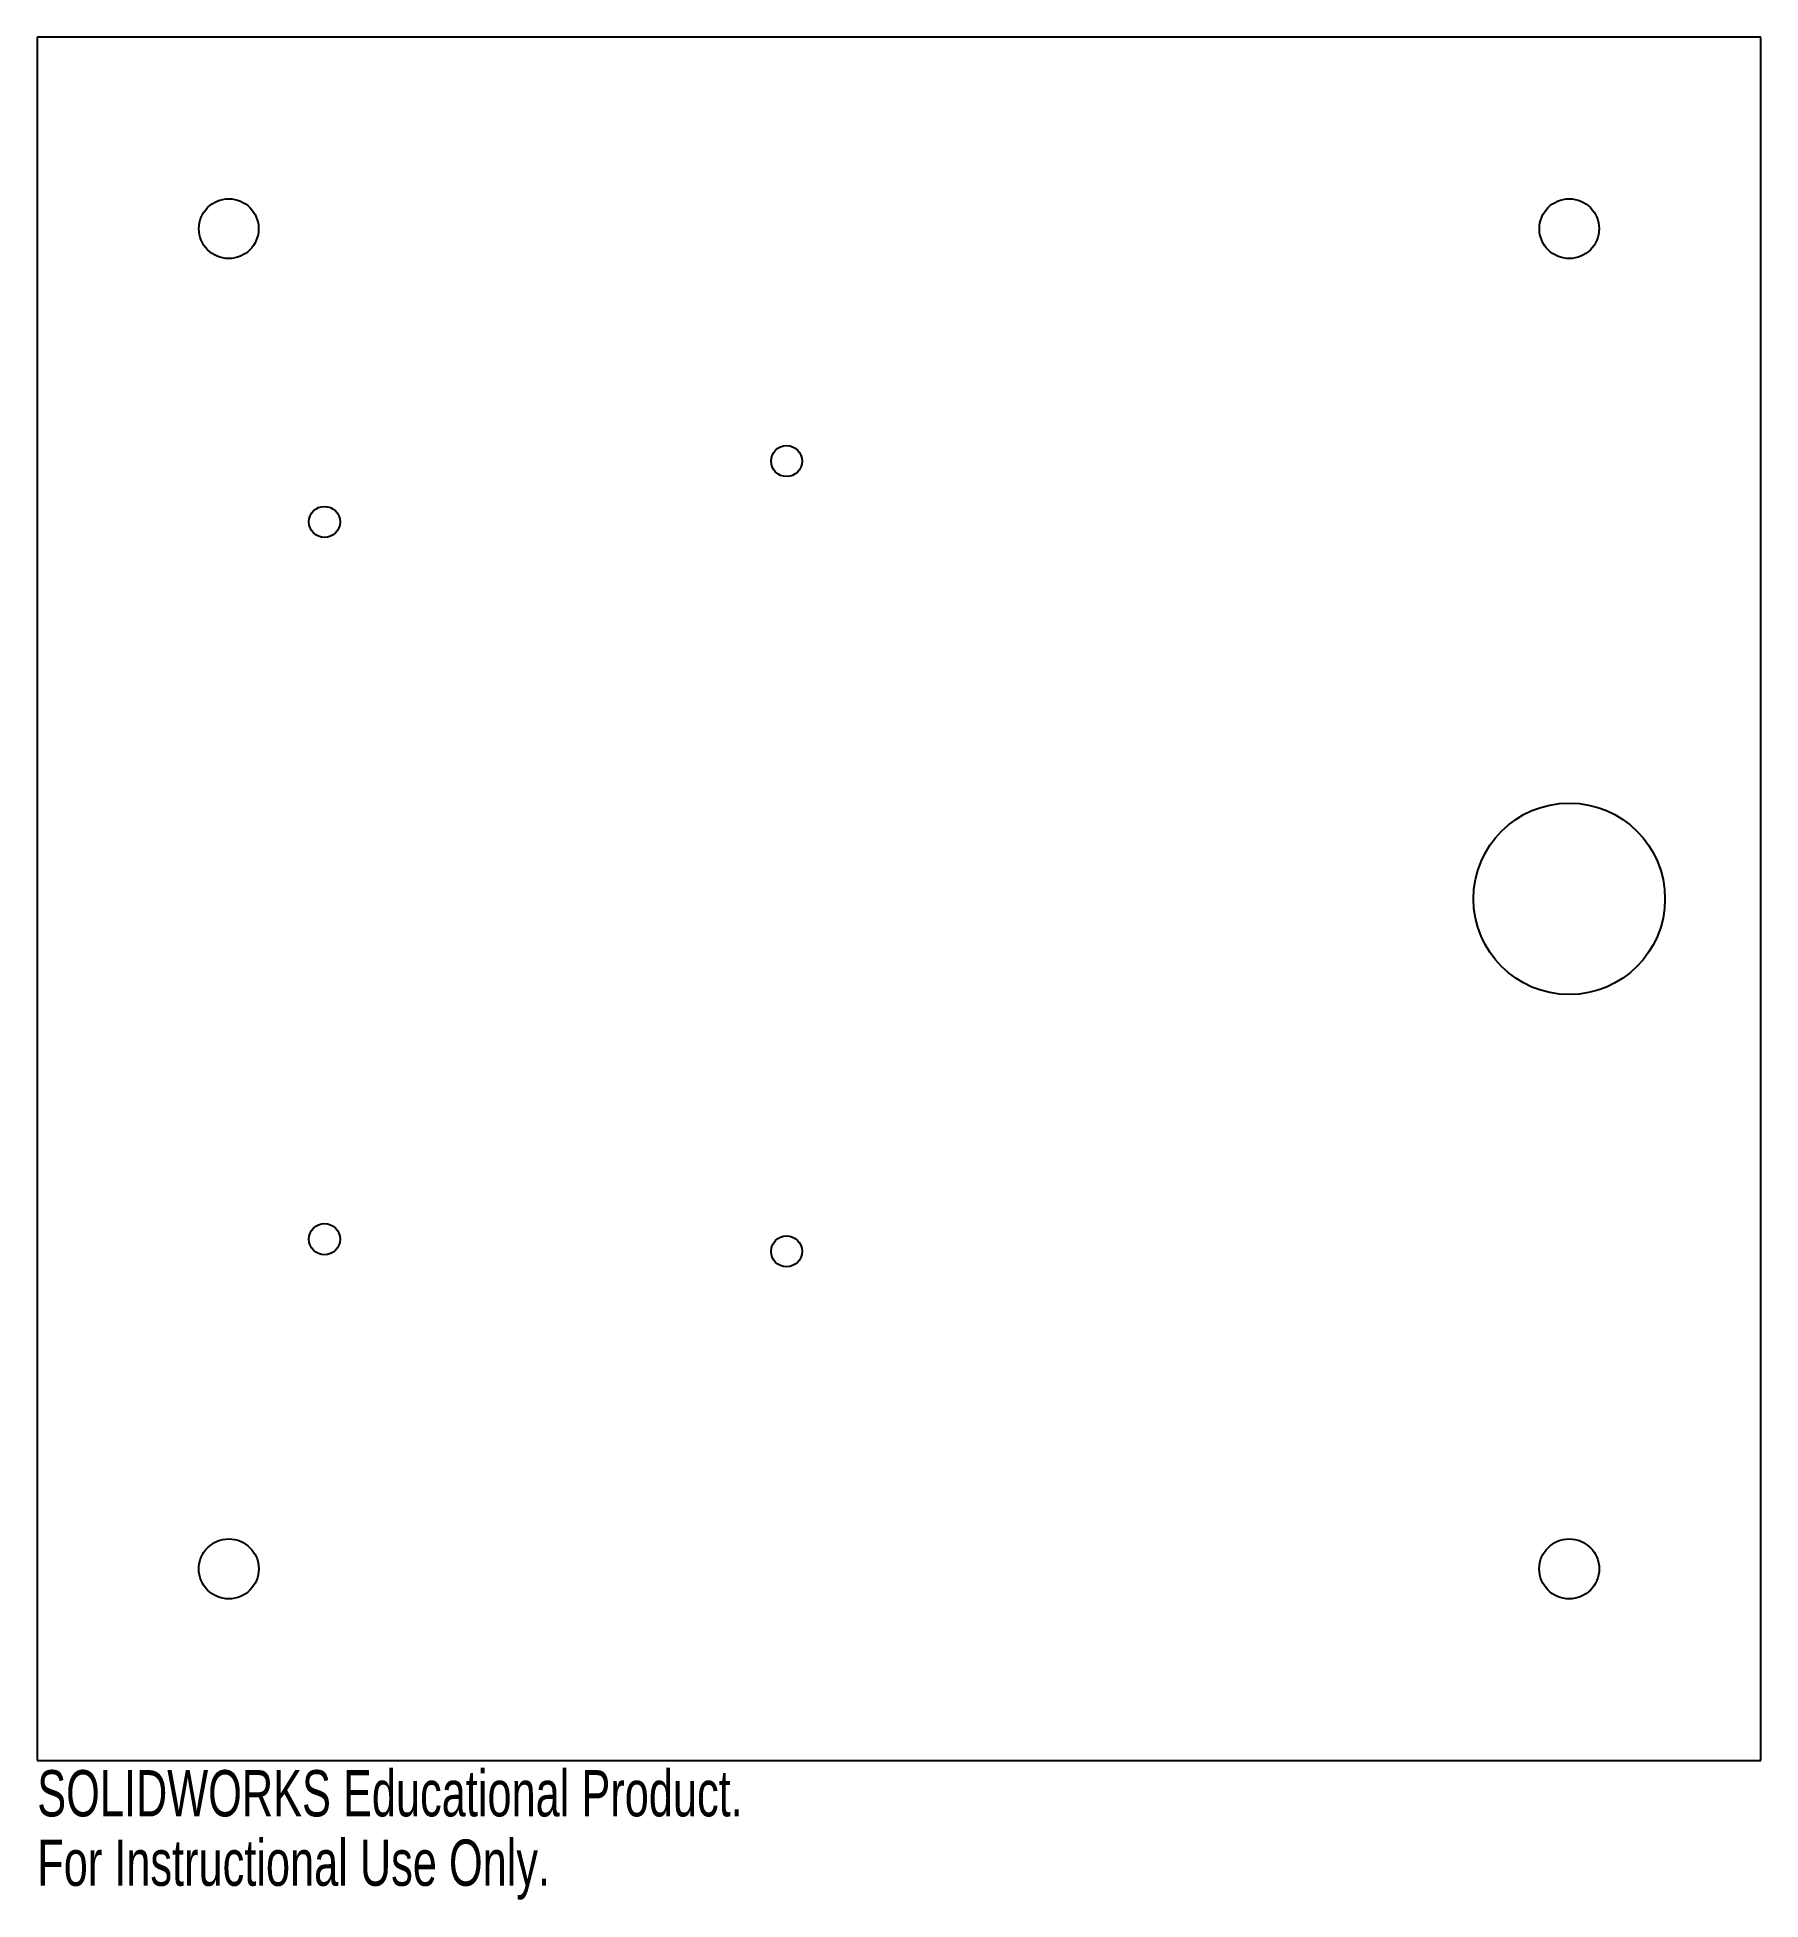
# Model space of a CAD drawing. Header units: millimetres. Extents: x 0 to 180, y -15 to 180.
import ezdxf

# ---------------------------------------------------------------- set-up
doc = ezdxf.new("R2010")
doc.units = ezdxf.units.MM
doc.styles.add('SLDTEXTSTYLE0', font='TXT', dxfattribs={"width": 0.7})

msp = doc.modelspace()

# ---------------------------------------------------------------- linework, layer by layer
at = {"color": 7, "linetype": 'Continuous', "lineweight": 25}
for p, q in [((0, 180), (0, 0)), ((180, 180), (0, 180)), ((180, 0), (180, 180)), ((0, 0), (180, 0))]:
    msp.add_line(p, q, dxfattribs=at)
for centre, radius in [((20, 160), 3.12), ((160, 160), 3.12), ((78.26, 135.72), 1.62), ((30, 129.37), 1.62), ((160, 90), 10), ((30, 54.44), 1.63), ((78.26, 53.17), 1.62), ((20, 20), 3.13), ((160, 20), 3.13)]:
    msp.add_circle(centre, radius, dxfattribs=at)

# ---------------------------------------------------------------- texts
at = {"color": 7, "linetype": 'Continuous', "char_height": 4.8336, "attachment_point": 1, "style": 'SLDTEXTSTYLE0'}
for s, insert in [('SOLIDWORKS Educational Product.', (0, -1.02)), ('For Instructional Use Only.', (0, -8.27))]:
    msp.add_mtext(s, dxfattribs=dict(at, insert=insert))

doc.saveas('drawing.dxf')
